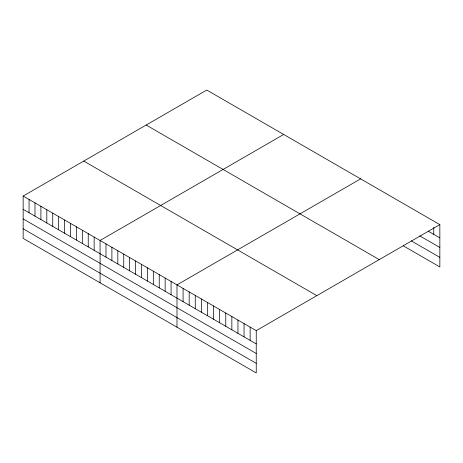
<?xml version="1.0" encoding="UTF-8"?>
<svg xmlns="http://www.w3.org/2000/svg" width="463" height="463" viewBox="0 0 463 463"><rect width="100%" height="100%" fill="white"/><g stroke="black" fill="none" stroke-linecap="round" stroke-linejoin="round"><path stroke-width="0.69" d="M23.15 196.063L256.242 330.634L256.242 372.946L23.15 238.376L23.15 196.063L206.758 90.053L439.85 224.624L439.85 266.937L403.273 245.824M283.68 134.461L100.072 240.471L100.072 282.783M360.602 178.874L176.988 284.878L176.988 327.191M256.242 330.634L439.85 224.624M428.269 231.199L439.85 237.884M419.733 235.858L439.85 247.474M411.196 240.806L439.85 257.353M146.169 125.039L379.261 259.61M83.739 161.078L316.831 295.649M23.15 209.317L256.242 343.893M23.15 218.906L256.242 353.477M23.15 228.786L256.242 363.357M433.756 227.385L433.756 234.365M250.142 327.115L250.142 340.374M244.047 323.596L244.047 336.85M237.953 320.078L237.953 333.331M231.853 316.553L231.853 329.812M225.759 313.034L225.759 326.293M219.665 309.515L219.665 322.775M213.565 305.997L213.565 319.256M207.47 302.478L207.47 315.737M201.376 298.959L201.376 312.212M195.276 295.44L195.276 308.694M189.182 291.916L189.182 305.175M183.088 288.397L183.088 301.656M171.073 281.463L171.073 294.723M165.152 278.049L165.152 291.302M159.237 274.628L159.237 287.888M153.322 271.214L153.322 284.473M147.402 267.799L147.402 281.058M141.487 264.385L141.487 277.638M135.572 260.964L135.572 274.223M129.652 257.55L129.652 270.809M123.737 254.135L123.737 267.394M117.822 250.72L117.822 263.974M111.901 247.3L111.901 260.559M105.986 243.885L105.986 257.144M94.151 237.056L94.151 250.309M88.236 233.636L88.236 246.895M82.321 230.221L82.321 243.48M76.401 226.806L76.401 240.066M70.486 223.392L70.486 236.645M64.565 219.971L64.565 233.23M58.651 216.557L58.651 229.816M52.736 213.142L52.736 226.401M46.815 209.727L46.815 222.981M40.9 206.307L40.9 219.566M34.985 202.892L34.985 216.152M29.065 199.478L29.065 212.737"/></g></svg>
